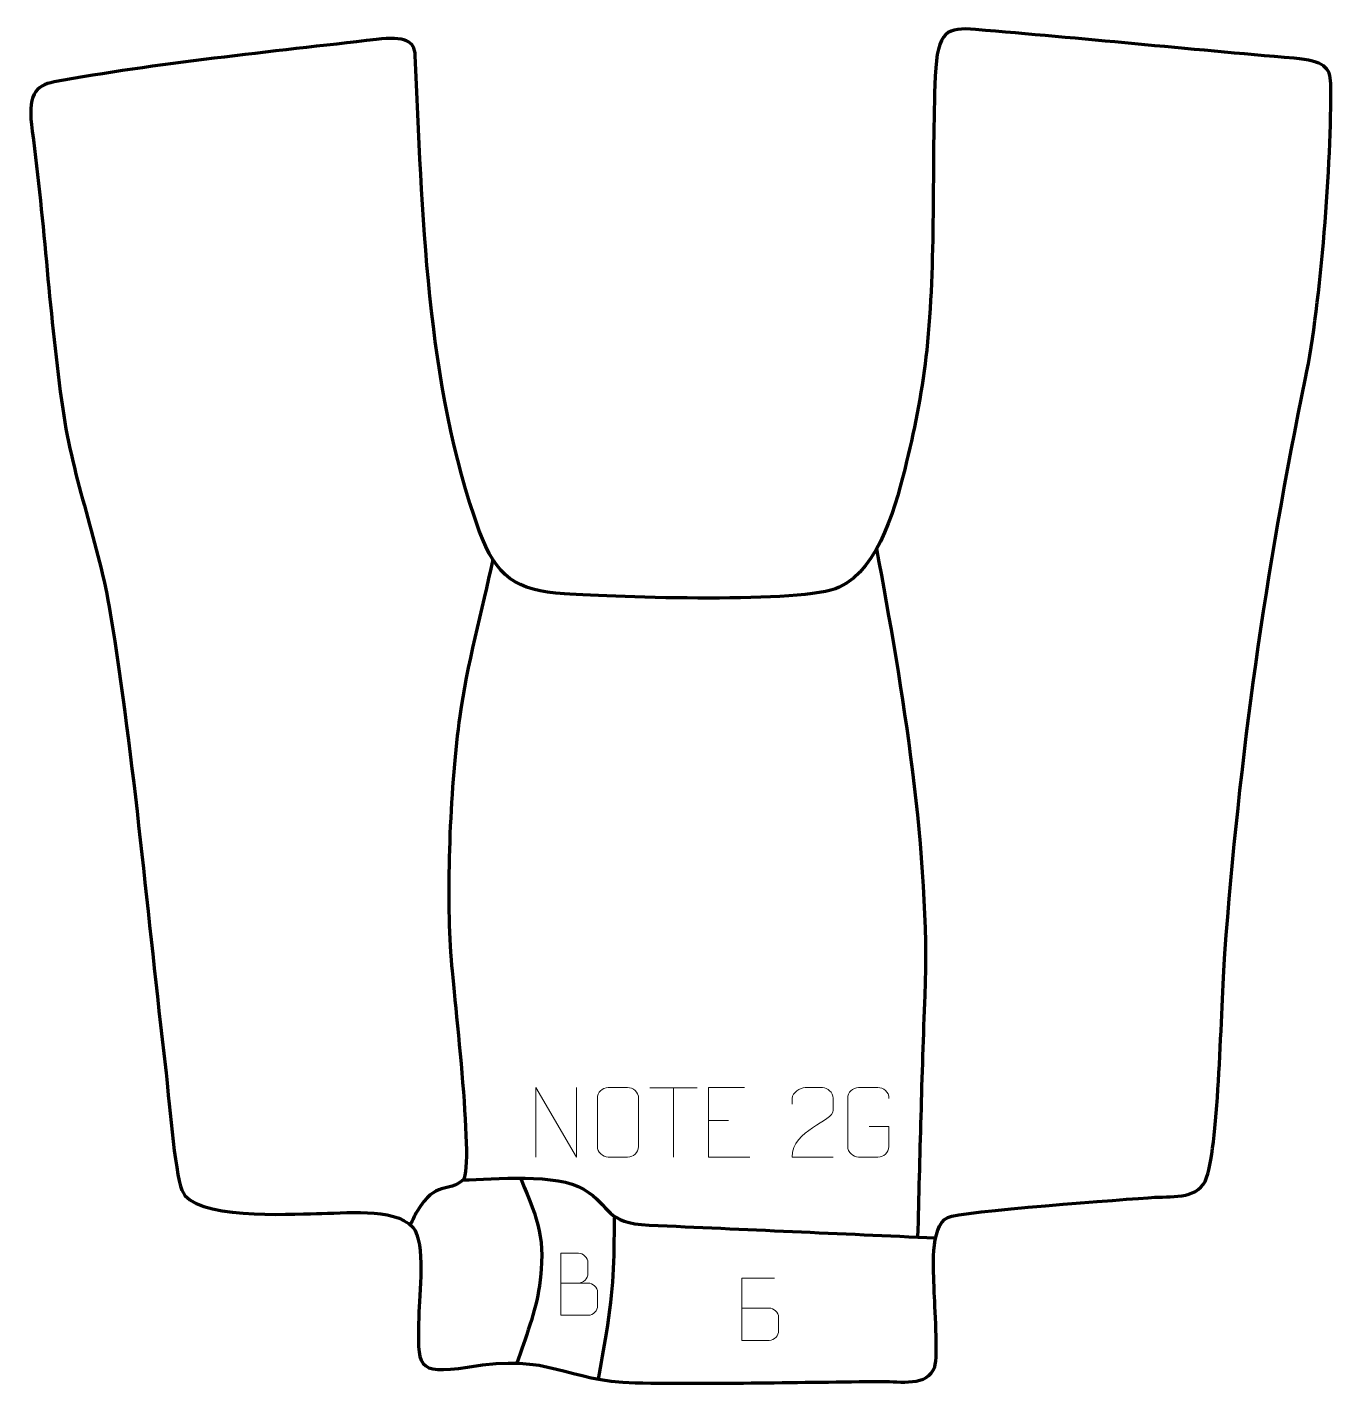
# Model space of a CAD drawing. Header units: millimetres. Extents: x -492 to -23, y 161 to 650.
import ezdxf

# ---------------------------------------------------------------- set-up
doc = ezdxf.new("R2010")
doc.units = ezdxf.units.MM
doc.header["$MEASUREMENT"] = 0
doc.layers.add('layer 1', color=7, linetype='Continuous', plot=False)
doc.layers.add('layer 2', color=7, linetype='Continuous')
doc.layers.add('layer 3', color=7, linetype='Continuous')

msp = doc.modelspace()

# ---------------------------------------------------------------- linework, layer by layer
at = {"layer": 'layer 1', "color": 250, "lineweight": 9}
for points, knots in [([(-309.6038, 244.0056), (-309.6038, 244.0056), (-309.6038, 268.9591), (-309.6038, 268.9591), (-309.6038, 268.9591), (-309.6038, 268.9591), (-294.949, 244.0056), (-294.949, 244.0056), (-294.949, 244.0056), (-294.949, 244.0056), (-294.949, 268.9591), (-294.949, 268.9591)], [0, 0, 0, 0, 0.25, 0.25, 0.25, 0.25, 0.5, 0.5, 0.5, 0.5, 1, 1, 1, 1]), ([(-283.5728, 268.9549), (-281.2471, 268.9549), (-278.921, 268.9549), (-276.5949, 268.9549), (-276.5949, 268.9549), (-274.6483, 268.9905), (-272.6569, 267.4989), (-272.6302, 265.0613), (-272.6302, 265.0613), (-272.6306, 259.3144), (-272.6306, 253.5671), (-272.6302, 247.8194), (-272.6302, 247.8194), (-272.77, 245.496), (-274.4472, 244.0164), (-276.5949, 244.0056), (-276.5949, 244.0056), (-278.9268, 244.006), (-281.2587, 244.006), (-283.5902, 244.0056), (-283.5902, 244.0056), (-285.5152, 243.9002), (-287.4873, 245.7847), (-287.4761, 247.802), (-287.4761, 247.802), (-287.4758, 253.5721), (-287.4758, 259.3418), (-287.4761, 265.1111), (-287.4761, 265.1111), (-287.4719, 267.2492), (-285.7252, 268.9684), (-283.5728, 268.9549)], [0, 0, 0, 0, 0.11111111, 0.11111111, 0.11111111, 0.11111111, 0.22222222, 0.22222222, 0.22222222, 0.22222222, 0.33333333, 0.33333333, 0.33333333, 0.33333333, 0.44444444, 0.44444444, 0.44444444, 0.44444444, 0.55555556, 0.55555556, 0.55555556, 0.55555556, 0.66666667, 0.66666667, 0.66666667, 0.66666667, 0.77777778, 0.77777778, 0.77777778, 0.77777778, 1, 1, 1, 1]), ([(-234.6122, 268.9552), (-234.6122, 268.9552), (-247.4861, 268.9552), (-247.4861, 268.9552), (-247.4861, 268.9552), (-247.4861, 268.9552), (-247.4861, 244.0016), (-247.4861, 244.0016), (-247.4861, 244.0016), (-247.4861, 244.0016), (-232.6203, 244.0016), (-232.6203, 244.0016)], [0, 0, 0, 0, 0.25, 0.25, 0.25, 0.25, 0.5, 0.5, 0.5, 0.5, 1, 1, 1, 1]), ([(-202.6817, 243.9913), (-207.5961, 243.9916), (-212.5105, 243.9916), (-217.4246, 243.9913), (-217.4246, 243.9913), (-217.4246, 253.9236), (-202.7736, 256.5648), (-202.6817, 260.8751), (-202.6817, 260.8751), (-202.682, 262.2992), (-202.682, 263.7229), (-202.6817, 265.1462), (-202.6817, 265.1462), (-202.6986, 267.2233), (-204.8214, 268.9481), (-206.4924, 268.9654), (-206.4924, 268.9654), (-208.5656, 268.965), (-210.6385, 268.965), (-212.7109, 268.9654), (-212.7109, 268.9654), (-214.533, 268.9819), (-217.3577, 267.1898), (-217.4246, 265.0962), (-217.4246, 265.0962), (-217.4246, 265.0962), (-217.4246, 263.0414), (-217.4246, 263.0414)], [0, 0, 0, 0, 0.125, 0.125, 0.125, 0.125, 0.25, 0.25, 0.25, 0.25, 0.375, 0.375, 0.375, 0.375, 0.5, 0.5, 0.5, 0.5, 0.625, 0.625, 0.625, 0.625, 0.75, 0.75, 0.75, 0.75, 1, 1, 1, 1]), ([(-189.7983, 254.9874), (-189.7983, 254.9874), (-182.6302, 254.9874), (-182.6302, 254.9874), (-182.6302, 254.9874), (-182.6302, 254.9874), (-182.6302, 247.8193), (-182.6302, 247.8193), (-182.6302, 247.8193), (-182.7699, 245.4959), (-184.4471, 244.0163), (-186.5949, 244.0055), (-186.5949, 244.0055), (-188.9267, 244.0059), (-191.2587, 244.0059), (-193.5902, 244.0055), (-193.5902, 244.0055), (-195.5151, 243.9001), (-197.4873, 245.7846), (-197.4761, 247.8019), (-197.4761, 247.8019), (-197.4757, 253.572), (-197.4757, 259.3417), (-197.4761, 265.111), (-197.4761, 265.111), (-197.4719, 267.2491), (-195.7251, 268.9683), (-193.5728, 268.9549), (-193.5728, 268.9549), (-191.2471, 268.9549), (-188.921, 268.9549), (-186.5949, 268.9549), (-186.5949, 268.9549), (-184.6482, 268.9903), (-182.6568, 267.4988), (-182.6302, 265.0611)], [0, 0, 0, 0, 0.1, 0.1, 0.1, 0.1, 0.2, 0.2, 0.2, 0.2, 0.3, 0.3, 0.3, 0.3, 0.4, 0.4, 0.4, 0.4, 0.5, 0.5, 0.5, 0.5, 0.6, 0.6, 0.6, 0.6, 0.7, 0.7, 0.7, 0.7, 0.8, 0.8, 0.8, 0.8, 1, 1, 1, 1]), ([(-300.6629, 198.7069), (-297.4039, 198.7073), (-294.1445, 198.7073), (-290.8848, 198.7069), (-290.8848, 198.7069), (-289.1155, 198.6914), (-287.3926, 197.1364), (-287.3926, 195.3006), (-287.3926, 195.3006), (-287.3929, 194.2898), (-287.3929, 191.5585), (-287.3926, 190.5474), (-287.3926, 190.5474), (-287.3767, 188.8833), (-288.758, 187.0795), (-290.8374, 187.0947), (-290.8374, 187.0947), (-294.0974, 187.095), (-297.3571, 187.095), (-300.6164, 187.0947), (-300.6164, 187.0947), (-300.6164, 194.5451), (-300.6164, 201.9952), (-300.6164, 209.445), (-300.6164, 209.445), (-298.4903, 209.445), (-296.3639, 209.445), (-294.2374, 209.445), (-294.2374, 209.445), (-292.7319, 209.4608), (-290.8539, 207.7496), (-290.838, 205.9919), (-290.838, 205.9919), (-290.8384, 204.1413), (-290.8384, 204.0106), (-290.838, 202.1597), (-290.838, 202.1597), (-290.8226, 200.3091), (-292.4835, 198.6914), (-294.2839, 198.7069)], [0, 0, 0, 0, 0.09090909, 0.09090909, 0.09090909, 0.09090909, 0.18181818, 0.18181818, 0.18181818, 0.18181818, 0.27272727, 0.27272727, 0.27272727, 0.27272727, 0.36363636, 0.36363636, 0.36363636, 0.36363636, 0.45454545, 0.45454545, 0.45454545, 0.45454545, 0.54545455, 0.54545455, 0.54545455, 0.54545455, 0.63636364, 0.63636364, 0.63636364, 0.63636364, 0.72727273, 0.72727273, 0.72727273, 0.72727273, 0.81818182, 0.81818182, 0.81818182, 0.81818182, 1, 1, 1, 1]), ([(-235.5754, 189.7111), (-232.3164, 189.7115), (-229.0571, 189.7115), (-225.7974, 189.7111), (-225.7974, 189.7111), (-224.028, 189.6956), (-222.3051, 188.1406), (-222.3051, 186.3048), (-222.3051, 186.3048), (-222.3055, 185.294), (-222.3055, 182.5627), (-222.3051, 181.5516), (-222.3051, 181.5516), (-222.2893, 179.8875), (-223.6706, 178.0837), (-225.7499, 178.0989), (-225.7499, 178.0989), (-229.0099, 178.0992), (-232.2696, 178.0992), (-235.529, 178.0989), (-235.529, 178.0989), (-235.529, 185.5493), (-235.529, 192.9994), (-235.529, 200.4492), (-235.529, 200.4492), (-233.4029, 200.4492), (-225.9312, 200.4492), (-223.8048, 200.4492)], [0, 0, 0, 0, 0.125, 0.125, 0.125, 0.125, 0.25, 0.25, 0.25, 0.25, 0.375, 0.375, 0.375, 0.375, 0.5, 0.5, 0.5, 0.5, 0.625, 0.625, 0.625, 0.625, 0.75, 0.75, 0.75, 0.75, 1, 1, 1, 1])]:
    msp.add_open_spline(points, degree=3, knots=knots, dxfattribs=at)
for points in [[(-268.5468, 268.9317), (-268.5468, 268.9317), (-251.5596, 268.9317), (-251.5596, 268.9317)], [(-260.053, 244.0017), (-260.053, 244.0017), (-260.053, 268.9552), (-260.053, 268.9552)], [(-247.4861, 257.0755), (-247.4861, 257.0755), (-240.318, 257.0755), (-240.318, 257.0755)]]:
    msp.add_open_spline(points, degree=3, dxfattribs=at)
at = {"layer": 'layer 2', "color": 142, "lineweight": 158}
for points, knots in [([(-187.1374, 462.5847), (-177.8126, 412.9839), (-167.7663, 352.1966), (-169.7704, 302.1232), (-169.7704, 302.1232), (-170.9297, 273.1587), (-171.5623, 244.174), (-172.3511, 215.1971)], [0, 0, 0, 0, 0.33333333, 0.33333333, 0.33333333, 0.33333333, 1, 1, 1, 1]), ([(-325.0541, 458.8181), (-328.9285, 440.9463), (-334.4382, 420.3346), (-336.9414, 402.5316), (-336.9414, 402.5316), (-340.3352, 378.3953), (-341.8037, 342.0109), (-340.2497, 317.6518), (-340.2497, 317.6518), (-339.4788, 305.5686), (-331.7046, 241.1762), (-335.6951, 235.7614), (-335.6951, 235.7614), (-341.3613, 230.8617), (-345.3306, 235.9849), (-352.3697, 224.3453), (-352.3697, 224.3453), (-353.1931, 222.8145), (-353.9615, 221.234), (-354.7245, 219.6714)], [0, 0, 0, 0, 0.16666667, 0.16666667, 0.16666667, 0.16666667, 0.33333333, 0.33333333, 0.33333333, 0.33333333, 0.5, 0.5, 0.5, 0.5, 0.66666667, 0.66666667, 0.66666667, 0.66666667, 1, 1, 1, 1]), ([(-335.6951, 235.7614), (-324.8153, 236.0677), (-301.7021, 238.1783), (-292.4592, 232.4739), (-292.4592, 232.4739), (-282.1376, 226.1036), (-284.7829, 220.2358), (-268.8275, 219.5184), (-268.8275, 219.5184), (-234.5084, 217.9763), (-200.1875, 216.501), (-165.8647, 214.8933)], [0, 0, 0, 0, 0.25, 0.25, 0.25, 0.25, 0.5, 0.5, 0.5, 0.5, 1, 1, 1, 1]), ([(-314.8426, 235.9706), (-308.6781, 220.7698), (-305.9521, 214.7072), (-308.3113, 197.6823), (-308.3113, 197.6823), (-309.6104, 188.3076), (-313.3819, 178.8572), (-316.4416, 169.9087)], [0, 0, 0, 0, 0.33333333, 0.33333333, 0.33333333, 0.33333333, 1, 1, 1, 1]), ([(-281.417, 222.2935), (-281.5273, 206.2118), (-281.6249, 196.7071), (-284.3612, 180.5925), (-284.3612, 180.5925), (-285.2928, 175.1064), (-286.2209, 169.622), (-287.1372, 164.1332)], [0, 0, 0, 0, 0.33333333, 0.33333333, 0.33333333, 0.33333333, 1, 1, 1, 1])]:
    msp.add_open_spline(points, degree=3, knots=knots, dxfattribs=at)
at = {"layer": 'layer 3', "color": 242, "lineweight": 158}
msp.add_open_spline([(-169.0819, 534.1212), (-165.7416, 565.222), (-167.3466, 600.8441), (-165.9983, 632.5958), (-165.9983, 632.5958), (-165.2959, 649.1395), (-161.5587, 650.1735), (-151.5529, 649.3357), (-151.5529, 649.3357), (-113.299, 646.1326), (-75.19, 642.2633), (-36.9262, 639.0045), (-36.9262, 639.0045), (-26.3534, 638.104), (-23.9321, 635.7041), (-23.8489, 629.7798), (-23.8489, 629.7798), (-23.4513, 601.4724), (-27.3344, 551.0157), (-32.9149, 523.9722), (-32.9149, 523.9722), (-47.099, 454.82), (-56.7286, 387.5471), (-61.8719, 317.1253), (-61.8719, 317.1253), (-63.3122, 297.2366), (-64.0349, 249.656), (-68.4365, 236.6044), (-68.4365, 236.6044), (-71.048, 228.8609), (-79.9996, 229.9564), (-87.0444, 229.5141), (-87.0444, 229.5141), (-97.0068, 228.8603), (-157.1545, 224.4866), (-161.524, 222.2684), (-161.524, 222.2684), (-168.0801, 218.9401), (-166.5509, 202.694), (-166.3865, 196.2809), (-166.3865, 196.2809), (-166.2431, 191.0613), (-164.9398, 172.1813), (-166.186, 168.5558), (-166.186, 168.5558), (-168.6481, 161.3932), (-178.7941, 163.3389), (-184.9858, 163.3073), (-184.9858, 163.3073), (-214.5111, 163.1349), (-244.3504, 162.3061), (-273.8379, 162.8353), (-273.8379, 162.8353), (-299.2417, 163.2913), (-303.8074, 173.7114), (-334.1473, 168.4813), (-334.1473, 168.4813), (-352.8112, 165.6298), (-352.0955, 168.7465), (-351.6771, 186.7202), (-351.6771, 186.7202), (-351.4958, 194.5105), (-349.115, 213.005), (-353.7963, 218.814), (-353.7963, 218.814), (-360.7721, 226.0645), (-378.7993, 223.7517), (-388.4038, 223.6655), (-388.4038, 223.6655), (-398.3057, 223.4968), (-432.6785, 221.4135), (-436.8434, 232.0283), (-436.8434, 232.0283), (-439.4124, 238.5754), (-441.6206, 266.7552), (-442.7542, 276.2652), (-442.7542, 276.2652), (-449.1395, 330.3107), (-453.8589, 385.914), (-462.5685, 439.5145), (-462.5685, 439.5145), (-466.6226, 464.4643), (-475.9754, 487.2184), (-479.6781, 512.9327), (-479.6781, 512.9327), (-484.4508, 546.0769), (-486.1069, 579.5878), (-490.6336, 612.8049), (-490.6336, 612.8049), (-492.4302, 625.8387), (-489.7127, 629.184), (-482.7053, 630.4798), (-482.7053, 630.4798), (-446.5055, 637.174), (-404.262, 641.3946), (-366.9433, 645.7579), (-366.9433, 645.7579), (-356.5704, 646.9706), (-353.1457, 645.2845), (-352.9095, 639.9983), (-352.9095, 639.9983), (-350.434, 584.6032), (-349.0707, 521.7692), (-329.9034, 469.136), (-329.9034, 469.136), (-323.91, 452.6779), (-316.7333, 447.5549), (-299.3007, 446.4436), (-299.3007, 446.4436), (-279.782, 445.1995), (-213.5517, 442.8697), (-200.493, 448.8057), (-200.493, 448.8057), (-185.8816, 455.4475), (-179.825, 479.5548), (-176.2812, 493.9901), (-176.2812, 493.9901), (-173.0789, 507.0344), (-170.5663, 520.7685), (-169.0819, 534.1212)], degree=3, knots=[0, 0, 0, 0, 0.03225806, 0.03225806, 0.03225806, 0.03225806, 0.06451613, 0.06451613, 0.06451613, 0.06451613, 0.09677419, 0.09677419, 0.09677419, 0.09677419, 0.12903226, 0.12903226, 0.12903226, 0.12903226, 0.16129032, 0.16129032, 0.16129032, 0.16129032, 0.19354839, 0.19354839, 0.19354839, 0.19354839, 0.22580645, 0.22580645, 0.22580645, 0.22580645, 0.25806452, 0.25806452, 0.25806452, 0.25806452, 0.29032258, 0.29032258, 0.29032258, 0.29032258, 0.32258065, 0.32258065, 0.32258065, 0.32258065, 0.35483871, 0.35483871, 0.35483871, 0.35483871, 0.38709677, 0.38709677, 0.38709677, 0.38709677, 0.41935484, 0.41935484, 0.41935484, 0.41935484, 0.4516129, 0.4516129, 0.4516129, 0.4516129, 0.48387097, 0.48387097, 0.48387097, 0.48387097, 0.51612903, 0.51612903, 0.51612903, 0.51612903, 0.5483871, 0.5483871, 0.5483871, 0.5483871, 0.58064516, 0.58064516, 0.58064516, 0.58064516, 0.61290323, 0.61290323, 0.61290323, 0.61290323, 0.64516129, 0.64516129, 0.64516129, 0.64516129, 0.67741935, 0.67741935, 0.67741935, 0.67741935, 0.70967742, 0.70967742, 0.70967742, 0.70967742, 0.74193548, 0.74193548, 0.74193548, 0.74193548, 0.77419355, 0.77419355, 0.77419355, 0.77419355, 0.80645161, 0.80645161, 0.80645161, 0.80645161, 0.83870968, 0.83870968, 0.83870968, 0.83870968, 0.87096774, 0.87096774, 0.87096774, 0.87096774, 0.90322581, 0.90322581, 0.90322581, 0.90322581, 0.93548387, 0.93548387, 0.93548387, 0.93548387, 1, 1, 1, 1], dxfattribs=at)

doc.saveas('drawing.dxf')
